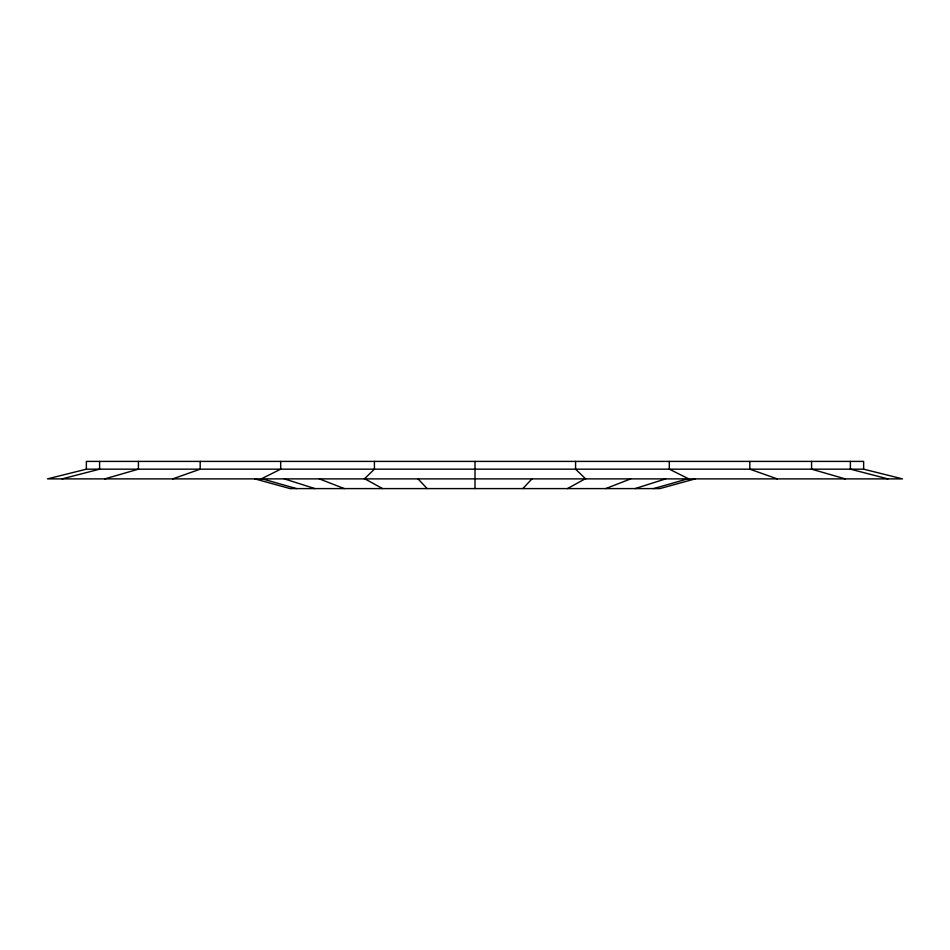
<?xml version="1.0" encoding="UTF-8"?>
<svg xmlns="http://www.w3.org/2000/svg" width="950" height="950" viewBox="0 0 950 950"><rect width="100%" height="100%" fill="white"/><g stroke="black" fill="none" stroke-linecap="round" stroke-linejoin="round"><path stroke-width="1.43" d="M522.844 488.597L531.976 478.883M364.361 478.883L374.419 469.169L374.419 461.403M567.435 488.597L585.069 478.883M261.25 478.883L280.678 469.169L280.678 461.403M605.72 488.597L630.669 478.883M172.71 478.883L200.189 469.169L200.189 461.403M635.099 488.597L665.653 478.883M104.773 478.883L138.427 469.169L138.427 461.403M653.564 488.597L687.646 478.883M695.151 478.883L659.87 488.597L290.13 488.597L254.849 478.883M62.071 478.883L99.607 469.169L99.607 461.403M86.367 469.169L47.5 478.883L902.5 478.883L863.633 469.169L86.367 469.169L86.367 461.403L863.633 461.403L863.633 469.169M887.929 478.883L850.393 469.169L850.393 461.403M262.354 478.883L296.436 488.597M845.227 478.883L811.573 469.169L811.573 461.403M284.347 478.883L314.901 488.597M777.29 478.883L749.811 469.169L749.811 461.403M319.331 478.883L344.28 488.597M688.75 478.883L669.322 469.169L669.322 461.403M364.931 478.883L382.565 488.597M585.639 478.883L575.581 469.169L575.581 461.403M418.024 478.883L427.156 488.597M475 461.403L475 488.597"/></g></svg>
